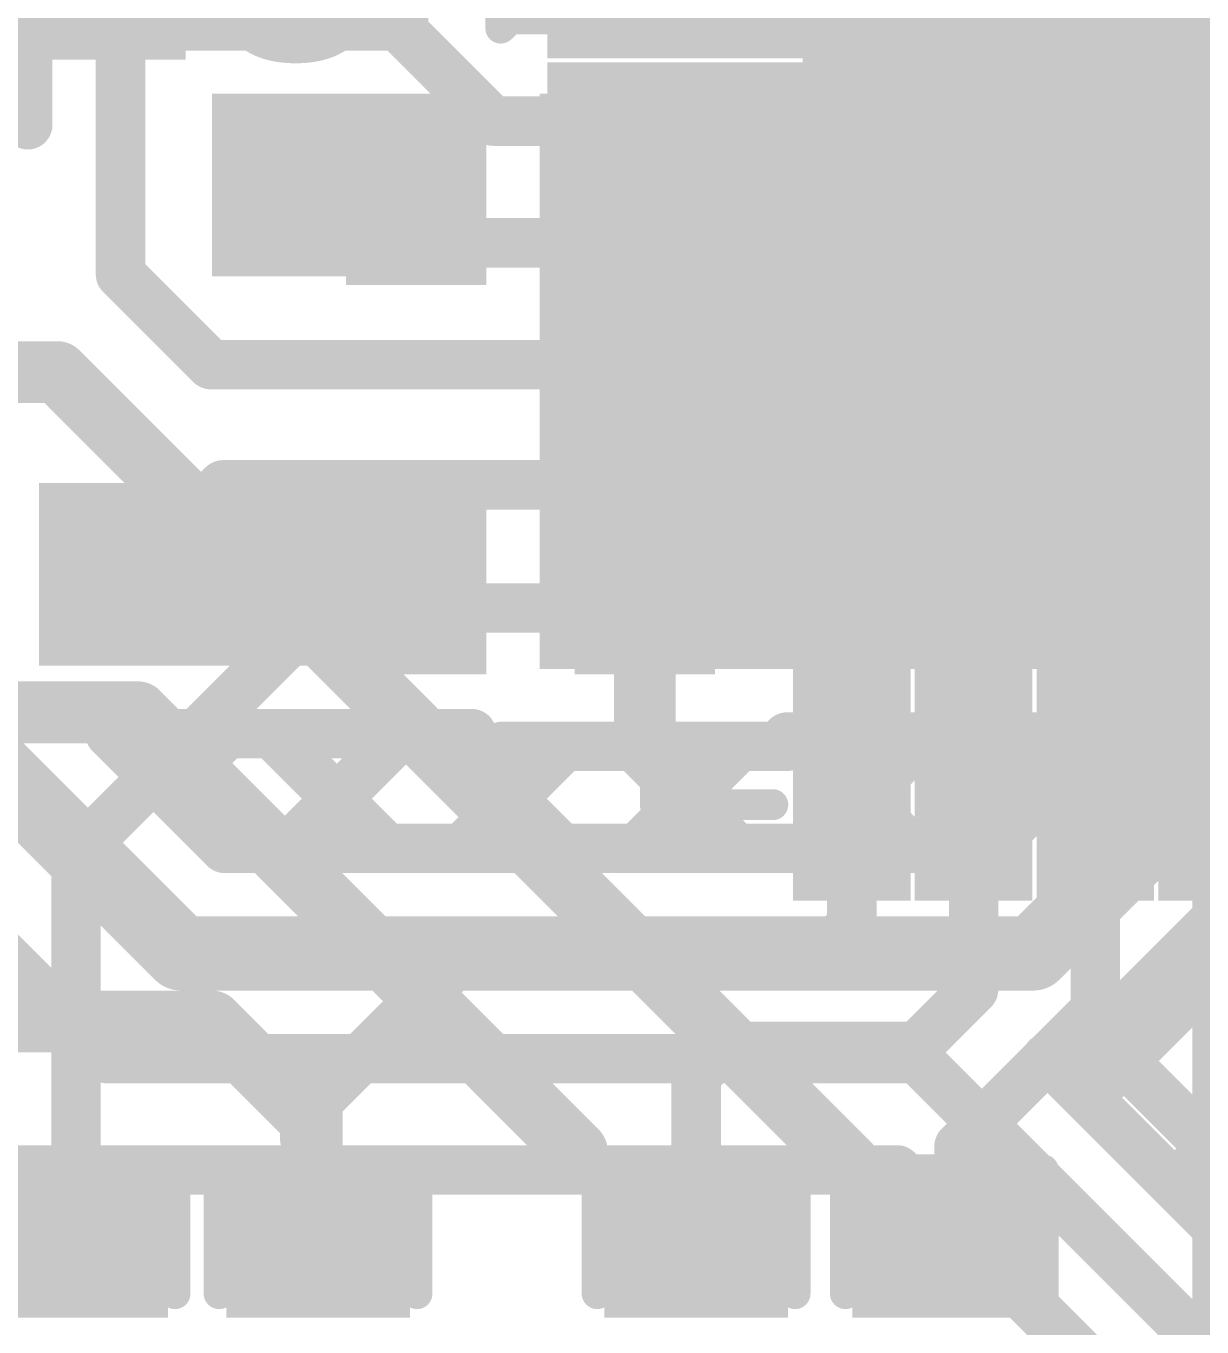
# Model space of a CAD drawing. Header units: millimetres. Extents: x -0.57 to 2.98, y -0.65 to 2.86.
# Drawn here: x 1.6389 to 1.8291, y 1.1156 to 1.326 of the extents above; entities that cross this region are included whole.
import ezdxf

# ---------------------------------------------------------------- set-up
doc = ezdxf.new("R2010")
doc.units = ezdxf.units.MM
doc.header["$MEASUREMENT"] = 0
for name, color, linetype in [('BottomLayer', 5, 'Continuous'), ('BottomPaste', 16, 'Continuous'), ('BottomSolder', 6, 'Continuous'), ('Mechanical2', 216, 'Continuous'), ('TopLayer', 1, 'Continuous'), ('TopOverlay', 2, 'Continuous'), ('TopPaste', 8, 'Continuous'), ('TopSolder', 216, 'Continuous'), ('ViaHoleLayer', 16, 'Continuous')]:
    doc.layers.add(name, color=color, linetype=linetype)
doc.styles.add('Arial', font='', dxfattribs={"height": 0.2})
doc.styles.get('Arial').set_extended_font_data('Arial')

# ---------------------------------------------------------------- blocks, each defined once
blk = doc.blocks.new('C___0402_56')
at = {"layer": 'TopLayer'}
for points in [[(-0.0275, -0.0125), (-0.0275, 0.0125), (-0.0095, 0.0125), (-0.0095, -0.0125)], [(0.0095, -0.0125), (0.0095, 0.0125), (0.0275, 0.0125), (0.0275, -0.0125)]]:
    blk.add_hatch(color=1, dxfattribs=at).paths.add_polyline_path(points)
at = {"layer": 'TopPaste'}
for points in [[(-0.0275, -0.0125), (-0.0275, 0.0125), (-0.0095, 0.0125), (-0.0095, -0.0125)], [(0.0095, -0.0125), (0.0095, 0.0125), (0.0275, 0.0125), (0.0275, -0.0125)]]:
    blk.add_hatch(color=8, dxfattribs=at).paths.add_polyline_path(points)
at = {"layer": 'TopSolder'}
for points in [[(-0.02986, -0.01486), (-0.02986, 0.01486), (-0.00714, 0.01486), (-0.00714, -0.01486)], [(0.00714, -0.01486), (0.00714, 0.01486), (0.02986, 0.01486), (0.02986, -0.01486)]]:
    blk.add_hatch(color=216, dxfattribs=at).paths.add_polyline_path(points)
at = {"layer": 'TopOverlay', "const_width": 0.005}
for points in [[(-0.031, 0.016), (-0.011, 0.016)], [(-0.031, 0.016), (-0.031, -0.016)], [(0.011, 0.016), (0.031, 0.016)], [(0.031, 0.016), (0.031, -0.016)], [(-0.031, -0.016), (-0.011, -0.016)], [(0.011, -0.016), (0.031, -0.016)]]:
    blk.add_lwpolyline(points, dxfattribs=at)
at = {"layer": 'TopOverlay', "const_width": 0.0025}
for points in [[(-0.03225, 0.016, 1), (-0.02975, 0.016, 1)], [(-0.03225, 0.016, 1), (-0.02975, 0.016, 1)], [(-0.01225, 0.016, 1), (-0.00975, 0.016, 1)], [(0.00975, 0.016, 1), (0.01225, 0.016, 1)], [(0.02975, 0.016, 1), (0.03225, 0.016, 1)], [(0.02975, 0.016, 1), (0.03225, 0.016, 1)], [(-0.03225, -0.016, 1), (-0.02975, -0.016, 1)], [(-0.03225, -0.016, 1), (-0.02975, -0.016, 1)], [(-0.01225, -0.016, 1), (-0.00975, -0.016, 1)], [(0.00975, -0.016, 1), (0.01225, -0.016, 1)], [(0.02975, -0.016, 1), (0.03225, -0.016, 1)], [(0.02975, -0.016, 1), (0.03225, -0.016, 1)]]:
    blk.add_lwpolyline(points, format="xyb", close=True, dxfattribs=at)
blk = doc.blocks.new('C___0402_57')
at = {"layer": 'TopLayer'}
for points in [[(-0.0275, -0.0125), (-0.0275, 0.0125), (-0.0095, 0.0125), (-0.0095, -0.0125)], [(0.0095, -0.0125), (0.0095, 0.0125), (0.0275, 0.0125), (0.0275, -0.0125)]]:
    blk.add_hatch(color=1, dxfattribs=at).paths.add_polyline_path(points)
at = {"layer": 'TopPaste'}
for points in [[(-0.0275, -0.0125), (-0.0275, 0.0125), (-0.0095, 0.0125), (-0.0095, -0.0125)], [(0.0095, -0.0125), (0.0095, 0.0125), (0.0275, 0.0125), (0.0275, -0.0125)]]:
    blk.add_hatch(color=8, dxfattribs=at).paths.add_polyline_path(points)
at = {"layer": 'TopSolder'}
for points in [[(-0.02986, -0.01486), (-0.02986, 0.01486), (-0.00714, 0.01486), (-0.00714, -0.01486)], [(0.00714, -0.01486), (0.00714, 0.01486), (0.02986, 0.01486), (0.02986, -0.01486)]]:
    blk.add_hatch(color=216, dxfattribs=at).paths.add_polyline_path(points)
at = {"layer": 'TopOverlay', "const_width": 0.005}
for points in [[(-0.031, 0.016), (-0.011, 0.016)], [(-0.031, 0.016), (-0.031, -0.016)], [(0.011, 0.016), (0.031, 0.016)], [(0.031, 0.016), (0.031, -0.016)], [(-0.031, -0.016), (-0.011, -0.016)], [(0.011, -0.016), (0.031, -0.016)]]:
    blk.add_lwpolyline(points, dxfattribs=at)
at = {"layer": 'TopOverlay', "const_width": 0.0025}
for points in [[(-0.03225, 0.016, 1), (-0.02975, 0.016, 1)], [(-0.03225, 0.016, 1), (-0.02975, 0.016, 1)], [(-0.01225, 0.016, 1), (-0.00975, 0.016, 1)], [(0.00975, 0.016, 1), (0.01225, 0.016, 1)], [(0.02975, 0.016, 1), (0.03225, 0.016, 1)], [(0.02975, 0.016, 1), (0.03225, 0.016, 1)], [(-0.03225, -0.016, 1), (-0.02975, -0.016, 1)], [(-0.03225, -0.016, 1), (-0.02975, -0.016, 1)], [(-0.01225, -0.016, 1), (-0.00975, -0.016, 1)], [(0.00975, -0.016, 1), (0.01225, -0.016, 1)], [(0.02975, -0.016, 1), (0.03225, -0.016, 1)], [(0.02975, -0.016, 1), (0.03225, -0.016, 1)]]:
    blk.add_lwpolyline(points, format="xyb", close=True, dxfattribs=at)
blk = doc.blocks.new('C___0402_60')
at = {"layer": 'TopLayer'}
for points in [[(-0.0275, -0.0125), (-0.0275, 0.0125), (-0.0095, 0.0125), (-0.0095, -0.0125)], [(0.0095, -0.0125), (0.0095, 0.0125), (0.0275, 0.0125), (0.0275, -0.0125)]]:
    blk.add_hatch(color=1, dxfattribs=at).paths.add_polyline_path(points)
at = {"layer": 'TopPaste'}
for points in [[(-0.0275, -0.0125), (-0.0275, 0.0125), (-0.0095, 0.0125), (-0.0095, -0.0125)], [(0.0095, -0.0125), (0.0095, 0.0125), (0.0275, 0.0125), (0.0275, -0.0125)]]:
    blk.add_hatch(color=8, dxfattribs=at).paths.add_polyline_path(points)
at = {"layer": 'TopSolder'}
for points in [[(-0.02986, -0.01486), (-0.02986, 0.01486), (-0.00714, 0.01486), (-0.00714, -0.01486)], [(0.00714, -0.01486), (0.00714, 0.01486), (0.02986, 0.01486), (0.02986, -0.01486)]]:
    blk.add_hatch(color=216, dxfattribs=at).paths.add_polyline_path(points)
at = {"layer": 'TopOverlay', "const_width": 0.005}
for points in [[(-0.031, 0.016), (-0.011, 0.016)], [(-0.031, 0.016), (-0.031, -0.016)], [(0.011, 0.016), (0.031, 0.016)], [(0.031, 0.016), (0.031, -0.016)], [(-0.031, -0.016), (-0.011, -0.016)], [(0.011, -0.016), (0.031, -0.016)]]:
    blk.add_lwpolyline(points, dxfattribs=at)
at = {"layer": 'TopOverlay', "const_width": 0.0025}
for points in [[(-0.03225, 0.016, 1), (-0.02975, 0.016, 1)], [(-0.03225, 0.016, 1), (-0.02975, 0.016, 1)], [(-0.01225, 0.016, 1), (-0.00975, 0.016, 1)], [(0.00975, 0.016, 1), (0.01225, 0.016, 1)], [(0.02975, 0.016, 1), (0.03225, 0.016, 1)], [(0.02975, 0.016, 1), (0.03225, 0.016, 1)], [(-0.03225, -0.016, 1), (-0.02975, -0.016, 1)], [(-0.03225, -0.016, 1), (-0.02975, -0.016, 1)], [(-0.01225, -0.016, 1), (-0.00975, -0.016, 1)], [(0.00975, -0.016, 1), (0.01225, -0.016, 1)], [(0.02975, -0.016, 1), (0.03225, -0.016, 1)], [(0.02975, -0.016, 1), (0.03225, -0.016, 1)]]:
    blk.add_lwpolyline(points, format="xyb", close=True, dxfattribs=at)
blk = doc.blocks.new('C___0402_61')
at = {"layer": 'TopLayer'}
for points in [[(-0.0275, -0.0125), (-0.0275, 0.0125), (-0.0095, 0.0125), (-0.0095, -0.0125)], [(0.0095, -0.0125), (0.0095, 0.0125), (0.0275, 0.0125), (0.0275, -0.0125)]]:
    blk.add_hatch(color=1, dxfattribs=at).paths.add_polyline_path(points)
at = {"layer": 'TopPaste'}
for points in [[(-0.0275, -0.0125), (-0.0275, 0.0125), (-0.0095, 0.0125), (-0.0095, -0.0125)], [(0.0095, -0.0125), (0.0095, 0.0125), (0.0275, 0.0125), (0.0275, -0.0125)]]:
    blk.add_hatch(color=8, dxfattribs=at).paths.add_polyline_path(points)
at = {"layer": 'TopSolder'}
for points in [[(-0.02986, -0.01486), (-0.02986, 0.01486), (-0.00714, 0.01486), (-0.00714, -0.01486)], [(0.00714, -0.01486), (0.00714, 0.01486), (0.02986, 0.01486), (0.02986, -0.01486)]]:
    blk.add_hatch(color=216, dxfattribs=at).paths.add_polyline_path(points)
at = {"layer": 'TopOverlay', "const_width": 0.005}
for points in [[(-0.031, 0.016), (-0.011, 0.016)], [(-0.031, 0.016), (-0.031, -0.016)], [(0.011, 0.016), (0.031, 0.016)], [(0.031, 0.016), (0.031, -0.016)], [(-0.031, -0.016), (-0.011, -0.016)], [(0.011, -0.016), (0.031, -0.016)]]:
    blk.add_lwpolyline(points, dxfattribs=at)
at = {"layer": 'TopOverlay', "const_width": 0.0025}
for points in [[(-0.03225, 0.016, 1), (-0.02975, 0.016, 1)], [(-0.03225, 0.016, 1), (-0.02975, 0.016, 1)], [(-0.01225, 0.016, 1), (-0.00975, 0.016, 1)], [(0.00975, 0.016, 1), (0.01225, 0.016, 1)], [(0.02975, 0.016, 1), (0.03225, 0.016, 1)], [(0.02975, 0.016, 1), (0.03225, 0.016, 1)], [(-0.03225, -0.016, 1), (-0.02975, -0.016, 1)], [(-0.03225, -0.016, 1), (-0.02975, -0.016, 1)], [(-0.01225, -0.016, 1), (-0.00975, -0.016, 1)], [(0.00975, -0.016, 1), (0.01225, -0.016, 1)], [(0.02975, -0.016, 1), (0.03225, -0.016, 1)], [(0.02975, -0.016, 1), (0.03225, -0.016, 1)]]:
    blk.add_lwpolyline(points, format="xyb", close=True, dxfattribs=at)
blk = doc.blocks.new('24_WQFN__4X4__92')
at = {"layer": 'TopLayer'}
for points in [[(-0.05472, 0.05906), (-0.05472, 0.09252), (-0.0437, 0.09252), (-0.0437, 0.05906)], [(-0.03504, 0.05906), (-0.03504, 0.09252), (-0.02402, 0.09252), (-0.02402, 0.05906)], [(-0.01535, 0.05906), (-0.01535, 0.09252), (-0.00433, 0.09252), (-0.00433, 0.05906)], [(0.00433, 0.05906), (0.00433, 0.09252), (0.01535, 0.09252), (0.01535, 0.05906)], [(0.02402, 0.05906), (0.02402, 0.09252), (0.03504, 0.09252), (0.03504, 0.05906)], [(0.0437, 0.05906), (0.0437, 0.09252), (0.05472, 0.09252), (0.05472, 0.05906)], [(-0.09449, 0.05472), (-0.06102, 0.05472), (-0.06102, 0.0437), (-0.09449, 0.0437)], [(0.06102, 0.05472), (0.09449, 0.05472), (0.09449, 0.0437), (0.06102, 0.0437)], [(-0.05315, 0.05315), (0.05315, 0.05315), (0.05315, -0.05315), (-0.05315, -0.05315)], [(-0.09449, 0.03504), (-0.06102, 0.03504), (-0.06102, 0.02402), (-0.09449, 0.02402)], [(0.06102, 0.03504), (0.09449, 0.03504), (0.09449, 0.02402), (0.06102, 0.02402)], [(-0.09449, 0.01535), (-0.06102, 0.01535), (-0.06102, 0.00433), (-0.09449, 0.00433)], [(0.06102, 0.01535), (0.09449, 0.01535), (0.09449, 0.00433), (0.06102, 0.00433)], [(-0.09449, -0.00433), (-0.06102, -0.00433), (-0.06102, -0.01535), (-0.09449, -0.01535)], [(0.06102, -0.00433), (0.09449, -0.00433), (0.09449, -0.01535), (0.06102, -0.01535)], [(-0.09449, -0.02402), (-0.06102, -0.02402), (-0.06102, -0.03504), (-0.09449, -0.03504)], [(0.06102, -0.02402), (0.09449, -0.02402), (0.09449, -0.03504), (0.06102, -0.03504)], [(-0.06102, -0.05472), (-0.09449, -0.05472), (-0.09449, -0.0437), (-0.06102, -0.0437)], [(0.06102, -0.0437), (0.09449, -0.0437), (0.09449, -0.05472), (0.06102, -0.05472)], [(-0.0437, -0.05906), (-0.0437, -0.09252), (-0.05472, -0.09252), (-0.05472, -0.05906)], [(-0.02402, -0.05906), (-0.02402, -0.09252), (-0.03504, -0.09252), (-0.03504, -0.05906)], [(-0.00433, -0.05906), (-0.00433, -0.09252), (-0.01535, -0.09252), (-0.01535, -0.05906)], [(0.01535, -0.05906), (0.01535, -0.09252), (0.00433, -0.09252), (0.00433, -0.05906)], [(0.03504, -0.05906), (0.03504, -0.09252), (0.02402, -0.09252), (0.02402, -0.05906)], [(0.05472, -0.05906), (0.05472, -0.09252), (0.0437, -0.09252), (0.0437, -0.05906)]]:
    blk.add_hatch(color=1, dxfattribs=at).paths.add_polyline_path(points)
at = {"layer": 'TopPaste'}
for points in [[(-0.05472, 0.05906), (-0.05472, 0.09252), (-0.0437, 0.09252), (-0.0437, 0.05906)], [(-0.03504, 0.05906), (-0.03504, 0.09252), (-0.02402, 0.09252), (-0.02402, 0.05906)], [(-0.01535, 0.05906), (-0.01535, 0.09252), (-0.00433, 0.09252), (-0.00433, 0.05906)], [(0.00433, 0.05906), (0.00433, 0.09252), (0.01535, 0.09252), (0.01535, 0.05906)], [(0.02402, 0.05906), (0.02402, 0.09252), (0.03504, 0.09252), (0.03504, 0.05906)], [(0.0437, 0.05906), (0.0437, 0.09252), (0.05472, 0.09252), (0.05472, 0.05906)], [(-0.09449, 0.05472), (-0.06102, 0.05472), (-0.06102, 0.0437), (-0.09449, 0.0437)], [(0.06102, 0.05472), (0.09449, 0.05472), (0.09449, 0.0437), (0.06102, 0.0437)], [(-0.05315, 0.05315), (0.05315, 0.05315), (0.05315, -0.05315), (-0.05315, -0.05315)], [(-0.09449, 0.03504), (-0.06102, 0.03504), (-0.06102, 0.02402), (-0.09449, 0.02402)], [(0.06102, 0.03504), (0.09449, 0.03504), (0.09449, 0.02402), (0.06102, 0.02402)], [(-0.09449, 0.01535), (-0.06102, 0.01535), (-0.06102, 0.00433), (-0.09449, 0.00433)], [(0.06102, 0.01535), (0.09449, 0.01535), (0.09449, 0.00433), (0.06102, 0.00433)], [(-0.09449, -0.00433), (-0.06102, -0.00433), (-0.06102, -0.01535), (-0.09449, -0.01535)], [(0.06102, -0.00433), (0.09449, -0.00433), (0.09449, -0.01535), (0.06102, -0.01535)], [(-0.09449, -0.02402), (-0.06102, -0.02402), (-0.06102, -0.03504), (-0.09449, -0.03504)], [(0.06102, -0.02402), (0.09449, -0.02402), (0.09449, -0.03504), (0.06102, -0.03504)], [(-0.06102, -0.05472), (-0.09449, -0.05472), (-0.09449, -0.0437), (-0.06102, -0.0437)], [(0.06102, -0.0437), (0.09449, -0.0437), (0.09449, -0.05472), (0.06102, -0.05472)], [(-0.0437, -0.05906), (-0.0437, -0.09252), (-0.05472, -0.09252), (-0.05472, -0.05906)], [(-0.02402, -0.05906), (-0.02402, -0.09252), (-0.03504, -0.09252), (-0.03504, -0.05906)], [(-0.00433, -0.05906), (-0.00433, -0.09252), (-0.01535, -0.09252), (-0.01535, -0.05906)], [(0.01535, -0.05906), (0.01535, -0.09252), (0.00433, -0.09252), (0.00433, -0.05906)], [(0.03504, -0.05906), (0.03504, -0.09252), (0.02402, -0.09252), (0.02402, -0.05906)], [(0.05472, -0.05906), (0.05472, -0.09252), (0.0437, -0.09252), (0.0437, -0.05906)]]:
    blk.add_hatch(color=8, dxfattribs=at).paths.add_polyline_path(points)
at = {"layer": 'TopSolder'}
for points in [[(-0.05872, 0.05506), (-0.05872, 0.09652), (-0.0397, 0.09652), (-0.0397, 0.05506)], [(-0.03904, 0.05506), (-0.03904, 0.09652), (-0.02002, 0.09652), (-0.02002, 0.05506)], [(-0.01935, 0.05506), (-0.01935, 0.09652), (-0.00033, 0.09652), (-0.00033, 0.05506)], [(0.00033, 0.05506), (0.00033, 0.09652), (0.01935, 0.09652), (0.01935, 0.05506)], [(0.02002, 0.05506), (0.02002, 0.09652), (0.03904, 0.09652), (0.03904, 0.05506)], [(0.0397, 0.05506), (0.0397, 0.09652), (0.05872, 0.09652), (0.05872, 0.05506)], [(-0.09849, 0.05872), (-0.05702, 0.05872), (-0.05702, 0.0397), (-0.09849, 0.0397)], [(-0.05715, 0.05715), (0.05715, 0.05715), (0.05715, -0.05715), (-0.05715, -0.05715)], [(0.05702, 0.05872), (0.09849, 0.05872), (0.09849, 0.0397), (0.05702, 0.0397)], [(-0.09849, 0.03904), (-0.05702, 0.03904), (-0.05702, 0.02002), (-0.09849, 0.02002)], [(0.05702, 0.03904), (0.09849, 0.03904), (0.09849, 0.02002), (0.05702, 0.02002)], [(-0.09849, 0.01935), (-0.05702, 0.01935), (-0.05702, 0.00033), (-0.09849, 0.00033)], [(0.05702, 0.01935), (0.09849, 0.01935), (0.09849, 0.00033), (0.05702, 0.00033)], [(-0.09849, -0.00033), (-0.05702, -0.00033), (-0.05702, -0.01935), (-0.09849, -0.01935)], [(0.05702, -0.00033), (0.09849, -0.00033), (0.09849, -0.01935), (0.05702, -0.01935)], [(-0.09849, -0.02002), (-0.05702, -0.02002), (-0.05702, -0.03904), (-0.09849, -0.03904)], [(0.05702, -0.02002), (0.09849, -0.02002), (0.09849, -0.03904), (0.05702, -0.03904)], [(-0.05702, -0.05872), (-0.09849, -0.05872), (-0.09849, -0.0397), (-0.05702, -0.0397)], [(0.05702, -0.0397), (0.09849, -0.0397), (0.09849, -0.05872), (0.05702, -0.05872)], [(-0.0397, -0.05506), (-0.0397, -0.09652), (-0.05872, -0.09652), (-0.05872, -0.05506)], [(-0.02002, -0.05506), (-0.02002, -0.09652), (-0.03904, -0.09652), (-0.03904, -0.05506)], [(-0.00033, -0.05506), (-0.00033, -0.09652), (-0.01935, -0.09652), (-0.01935, -0.05506)], [(0.01935, -0.05506), (0.01935, -0.09652), (0.00033, -0.09652), (0.00033, -0.05506)], [(0.03904, -0.05506), (0.03904, -0.09652), (0.02002, -0.09652), (0.02002, -0.05506)], [(0.05872, -0.05506), (0.05872, -0.09652), (0.0397, -0.09652), (0.0397, -0.05506)]]:
    blk.add_hatch(color=216, dxfattribs=at).paths.add_polyline_path(points)
at = {"layer": 'TopOverlay', "const_width": 0.005}
for points in [[(-0.081, 0.063), (-0.081, 0.081)], [(-0.081, 0.081), (-0.062, 0.081)], [(0.062, 0.081), (0.081, 0.081)], [(0.081, 0.063), (0.081, 0.081)], [(-0.106, 0.05457), (-0.101, 0.04957)], [(-0.106, 0.04457), (-0.106, 0.05457)], [(-0.106, 0.04457), (-0.101, 0.04957)], [(-0.081, -0.081), (-0.081, -0.063)], [(0.081, -0.081), (0.081, -0.063)], [(-0.081, -0.081), (-0.062, -0.081)], [(0.062, -0.081), (0.081, -0.081)]]:
    blk.add_lwpolyline(points, dxfattribs=at)
at = {"layer": 'TopOverlay', "const_width": 0.0025}
for points in [[(-0.08225, 0.081, 1), (-0.07975, 0.081, 1)], [(-0.08225, 0.081, 1), (-0.07975, 0.081, 1)], [(-0.06325, 0.081, 1), (-0.06075, 0.081, 1)], [(0.06075, 0.081, 1), (0.06325, 0.081, 1)], [(0.07975, 0.081, 1), (0.08225, 0.081, 1)], [(0.07975, 0.081, 1), (0.08225, 0.081, 1)], [(-0.08225, 0.063, 1), (-0.07975, 0.063, 1)], [(0.07975, 0.063, 1), (0.08225, 0.063, 1)], [(-0.10725, 0.05457, 1), (-0.10475, 0.05457, 1)], [(-0.10725, 0.05457, 1), (-0.10475, 0.05457, 1)], [(-0.10225, 0.04957, 1), (-0.09975, 0.04957, 1)], [(-0.10225, 0.04957, 1), (-0.09975, 0.04957, 1)], [(-0.10725, 0.04457, 1), (-0.10475, 0.04457, 1)], [(-0.10725, 0.04457, 1), (-0.10475, 0.04457, 1)], [(-0.08225, -0.063, 1), (-0.07975, -0.063, 1)], [(0.07975, -0.063, 1), (0.08225, -0.063, 1)], [(-0.08225, -0.081, 1), (-0.07975, -0.081, 1)], [(-0.08225, -0.081, 1), (-0.07975, -0.081, 1)], [(-0.06325, -0.081, 1), (-0.06075, -0.081, 1)], [(0.06075, -0.081, 1), (0.06325, -0.081, 1)], [(0.07975, -0.081, 1), (0.08225, -0.081, 1)], [(0.07975, -0.081, 1), (0.08225, -0.081, 1)]]:
    blk.add_lwpolyline(points, format="xyb", close=True, dxfattribs=at)
blk = doc.blocks.new('CAP_0402_B_193')
at = {"layer": 'BottomLayer'}
for points in [[(-0.0095, 0.0125), (-0.0095, -0.0125), (-0.0275, -0.0125), (-0.0275, 0.0125)], [(0.0275, 0.0125), (0.0275, -0.0125), (0.0095, -0.0125), (0.0095, 0.0125)]]:
    blk.add_hatch(color=5, dxfattribs=at).paths.add_polyline_path(points)
at = {"layer": 'BottomPaste'}
for points in [[(-0.0095, 0.0125), (-0.0095, -0.0125), (-0.0275, -0.0125), (-0.0275, 0.0125)], [(0.0275, 0.0125), (0.0275, -0.0125), (0.0095, -0.0125), (0.0095, 0.0125)]]:
    blk.add_hatch(color=16, dxfattribs=at).paths.add_polyline_path(points)
at = {"layer": 'BottomSolder'}
for points in [[(-0.00714, 0.01486), (-0.00714, -0.01486), (-0.02986, -0.01486), (-0.02986, 0.01486)], [(0.02986, 0.01486), (0.02986, -0.01486), (0.00714, -0.01486), (0.00714, 0.01486)]]:
    blk.add_hatch(color=6, dxfattribs=at).paths.add_polyline_path(points)
blk = doc.blocks.new('CAP_0603_B_196')
at = {"layer": 'BottomLayer'}
for points in [[(-0.045, -0.0175), (-0.045, 0.0175), (-0.015, 0.0175), (-0.015, -0.0175)], [(0.015, -0.0175), (0.015, 0.0175), (0.045, 0.0175), (0.045, -0.0175)]]:
    blk.add_hatch(color=5, dxfattribs=at).paths.add_polyline_path(points)
at = {"layer": 'BottomPaste'}
for points in [[(-0.045, -0.0175), (-0.045, 0.0175), (-0.015, 0.0175), (-0.015, -0.0175)], [(0.015, -0.0175), (0.015, 0.0175), (0.045, 0.0175), (0.045, -0.0175)]]:
    blk.add_hatch(color=16, dxfattribs=at).paths.add_polyline_path(points)
at = {"layer": 'BottomSolder'}
for points in [[(-0.04736, -0.01986), (-0.04736, 0.01986), (-0.01264, 0.01986), (-0.01264, -0.01986)], [(0.01264, -0.01986), (0.01264, 0.01986), (0.04736, 0.01986), (0.04736, -0.01986)]]:
    blk.add_hatch(color=6, dxfattribs=at).paths.add_polyline_path(points)
blk = doc.blocks.new('CAP_0603_B_197')
at = {"layer": 'BottomLayer'}
for points in [[(-0.045, -0.0175), (-0.045, 0.0175), (-0.015, 0.0175), (-0.015, -0.0175)], [(0.015, -0.0175), (0.015, 0.0175), (0.045, 0.0175), (0.045, -0.0175)]]:
    blk.add_hatch(color=5, dxfattribs=at).paths.add_polyline_path(points)
at = {"layer": 'BottomPaste'}
for points in [[(-0.045, -0.0175), (-0.045, 0.0175), (-0.015, 0.0175), (-0.015, -0.0175)], [(0.015, -0.0175), (0.015, 0.0175), (0.045, 0.0175), (0.045, -0.0175)]]:
    blk.add_hatch(color=16, dxfattribs=at).paths.add_polyline_path(points)
at = {"layer": 'BottomSolder'}
for points in [[(-0.04736, -0.01986), (-0.04736, 0.01986), (-0.01264, 0.01986), (-0.01264, -0.01986)], [(0.01264, -0.01986), (0.01264, 0.01986), (0.04736, 0.01986), (0.04736, -0.01986)]]:
    blk.add_hatch(color=6, dxfattribs=at).paths.add_polyline_path(points)
blk = doc.blocks.new('CAP_0603_B_200')
at = {"layer": 'BottomLayer'}
for points in [[(-0.045, -0.0175), (-0.045, 0.0175), (-0.015, 0.0175), (-0.015, -0.0175)], [(0.015, -0.0175), (0.015, 0.0175), (0.045, 0.0175), (0.045, -0.0175)]]:
    blk.add_hatch(color=5, dxfattribs=at).paths.add_polyline_path(points)
at = {"layer": 'BottomPaste'}
for points in [[(-0.045, -0.0175), (-0.045, 0.0175), (-0.015, 0.0175), (-0.015, -0.0175)], [(0.015, -0.0175), (0.015, 0.0175), (0.045, 0.0175), (0.045, -0.0175)]]:
    blk.add_hatch(color=16, dxfattribs=at).paths.add_polyline_path(points)
at = {"layer": 'BottomSolder'}
for points in [[(-0.04736, -0.01986), (-0.04736, 0.01986), (-0.01264, 0.01986), (-0.01264, -0.01986)], [(0.01264, -0.01986), (0.01264, 0.01986), (0.04736, 0.01986), (0.04736, -0.01986)]]:
    blk.add_hatch(color=6, dxfattribs=at).paths.add_polyline_path(points)
blk = doc.blocks.new('CAP_0402_B_201')
at = {"layer": 'BottomLayer'}
for points in [[(-0.0095, 0.0125), (-0.0095, -0.0125), (-0.0275, -0.0125), (-0.0275, 0.0125)], [(0.0275, 0.0125), (0.0275, -0.0125), (0.0095, -0.0125), (0.0095, 0.0125)]]:
    blk.add_hatch(color=5, dxfattribs=at).paths.add_polyline_path(points)
at = {"layer": 'BottomPaste'}
for points in [[(-0.0095, 0.0125), (-0.0095, -0.0125), (-0.0275, -0.0125), (-0.0275, 0.0125)], [(0.0275, 0.0125), (0.0275, -0.0125), (0.0095, -0.0125), (0.0095, 0.0125)]]:
    blk.add_hatch(color=16, dxfattribs=at).paths.add_polyline_path(points)
at = {"layer": 'BottomSolder'}
for points in [[(-0.00714, 0.01486), (-0.00714, -0.01486), (-0.02986, -0.01486), (-0.02986, 0.01486)], [(0.02986, 0.01486), (0.02986, -0.01486), (0.00714, -0.01486), (0.00714, 0.01486)]]:
    blk.add_hatch(color=6, dxfattribs=at).paths.add_polyline_path(points)

msp = doc.modelspace()

# ---------------------------------------------------------------- hatches: boundary and pattern name
at = {"layer": 'BottomLayer'}
for points in [[(1.621, 1.322), (1.704, 1.322), (1.704, 1.358), (1.621, 1.358)], [(1.71619, 1.325), (1.90069, 1.325), (1.90069, 1.35685), (1.71619, 1.35685)], [(1.669, 1.2855), (1.712, 1.2855), (1.712, 1.315), (1.669, 1.315)], [(1.722, 1.222), (1.803, 1.222), (1.803, 1.315), (1.722, 1.315)], [(1.79, 1.288), (1.86, 1.288), (1.86, 1.315), (1.79, 1.315)], [(1.641, 1.22255), (1.712, 1.22255), (1.712, 1.25205), (1.641, 1.25205)]]:
    msp.add_hatch(color=5, dxfattribs=at).paths.add_polyline_path(points)
h = msp.add_hatch(color=5, dxfattribs=at)
edge = h.paths.add_edge_path()
edge.add_arc((1.682, 1.3015), 0.01181, 0, 360)
h = msp.add_hatch(color=5, dxfattribs=at)
edge = h.paths.add_edge_path()
edge.add_arc((1.79, 1.3), 0.01181, 0, 360)
h = msp.add_hatch(color=5, dxfattribs=at)
edge = h.paths.add_edge_path()
edge.add_arc((1.817, 1.3), 0.01181, 0, 360)
h = msp.add_hatch(color=5, dxfattribs=at)
edge = h.paths.add_edge_path()
edge.add_arc((1.79, 1.271), 0.01181, 0, 360)
h = msp.add_hatch(color=5, dxfattribs=at)
edge = h.paths.add_edge_path()
edge.add_arc((1.79, 1.244), 0.01181, 0, 360)
h = msp.add_hatch(color=5, dxfattribs=at)
edge = h.paths.add_edge_path()
edge.add_arc((1.654, 1.235), 0.01181, 0, 360)
at = {"layer": 'BottomSolder'}
h = msp.add_hatch(color=6, dxfattribs=at)
edge = h.paths.add_edge_path()
edge.add_arc((1.682, 1.3015), 0.00791, 0, 360)
h = msp.add_hatch(color=6, dxfattribs=at)
edge = h.paths.add_edge_path()
edge.add_arc((1.79, 1.3), 0.00791, 0, 360)
h = msp.add_hatch(color=6, dxfattribs=at)
edge = h.paths.add_edge_path()
edge.add_arc((1.817, 1.3), 0.00791, 0, 360)
h = msp.add_hatch(color=6, dxfattribs=at)
edge = h.paths.add_edge_path()
edge.add_arc((1.79, 1.271), 0.00791, 0, 360)
h = msp.add_hatch(color=6, dxfattribs=at)
edge = h.paths.add_edge_path()
edge.add_arc((1.79, 1.244), 0.00791, 0, 360)
h = msp.add_hatch(color=6, dxfattribs=at)
edge = h.paths.add_edge_path()
edge.add_arc((1.654, 1.235), 0.00791, 0, 360)
at = {"layer": 'TopLayer'}
for points in [[(1.724, 1.325), (1.759, 1.325), (1.759, 1.356), (1.724, 1.356)], [(1.82753, 1.116), (1.86353, 1.116), (1.86353, 1.14), (1.82753, 1.14)]]:
    msp.add_hatch(color=1, dxfattribs=at).paths.add_polyline_path(points)
h = msp.add_hatch(color=1, dxfattribs=at)
edge = h.paths.add_edge_path()
edge.add_arc((1.682, 1.3015), 0.01181, 0, 360)
h = msp.add_hatch(color=1, dxfattribs=at)
edge = h.paths.add_edge_path()
edge.add_arc((1.79, 1.3), 0.01181, 0, 360)
h = msp.add_hatch(color=1, dxfattribs=at)
edge = h.paths.add_edge_path()
edge.add_arc((1.817, 1.3), 0.01181, 0, 360)
h = msp.add_hatch(color=1, dxfattribs=at)
edge = h.paths.add_edge_path()
edge.add_arc((1.79, 1.271), 0.01181, 0, 360)
h = msp.add_hatch(color=1, dxfattribs=at)
edge = h.paths.add_edge_path()
edge.add_arc((1.79, 1.244), 0.01181, 0, 360)
h = msp.add_hatch(color=1, dxfattribs=at)
edge = h.paths.add_edge_path()
edge.add_arc((1.654, 1.235), 0.01181, 0, 360)
at = {"layer": 'TopSolder'}
h = msp.add_hatch(color=216, dxfattribs=at)
edge = h.paths.add_edge_path()
edge.add_arc((1.682, 1.3015), 0.00791, 0, 360)
h = msp.add_hatch(color=216, dxfattribs=at)
edge = h.paths.add_edge_path()
edge.add_arc((1.79, 1.3), 0.00791, 0, 360)
h = msp.add_hatch(color=216, dxfattribs=at)
edge = h.paths.add_edge_path()
edge.add_arc((1.817, 1.3), 0.00791, 0, 360)
h = msp.add_hatch(color=216, dxfattribs=at)
edge = h.paths.add_edge_path()
edge.add_arc((1.79, 1.271), 0.00791, 0, 360)
h = msp.add_hatch(color=216, dxfattribs=at)
edge = h.paths.add_edge_path()
edge.add_arc((1.79, 1.244), 0.00791, 0, 360)
h = msp.add_hatch(color=216, dxfattribs=at)
edge = h.paths.add_edge_path()
edge.add_arc((1.654, 1.235), 0.00791, 0, 360)
at = {"layer": 'ViaHoleLayer'}
h = msp.add_hatch(color=16, dxfattribs=at)
edge = h.paths.add_edge_path()
edge.add_arc((1.682, 1.3015), 0.00591, 0, 360)
h = msp.add_hatch(color=16, dxfattribs=at)
edge = h.paths.add_edge_path()
edge.add_arc((1.79, 1.3), 0.00591, 0, 360)
h = msp.add_hatch(color=16, dxfattribs=at)
edge = h.paths.add_edge_path()
edge.add_arc((1.817, 1.3), 0.00591, 0, 360)
h = msp.add_hatch(color=16, dxfattribs=at)
edge = h.paths.add_edge_path()
edge.add_arc((1.79, 1.271), 0.00591, 0, 360)
h = msp.add_hatch(color=16, dxfattribs=at)
edge = h.paths.add_edge_path()
edge.add_arc((1.79, 1.244), 0.00591, 0, 360)
h = msp.add_hatch(color=16, dxfattribs=at)
edge = h.paths.add_edge_path()
edge.add_arc((1.654, 1.235), 0.00591, 0, 360)

# ---------------------------------------------------------------- linework, layer by layer
at = {"layer": 'BottomLayer'}
for points, const_width in [([(1.817, 1.27819), (1.817, 1.3)], 0.01), ([(1.814, 1.25735), (1.83321, 1.27655)], 0.008), ([(1.823, 1.24231), (1.85469, 1.274)], 0.012), ([(1.79, 1.271), (1.81181, 1.271)], 0.01), ([(1.81577, 1.27243), (1.82243, 1.26578)], 0.008), ([(1.823, 1.19721), (1.823, 1.24231)], 0.012), ([(1.739, 1.2135), (1.739, 1.236)], 0.01), ([(1.81054, 1.15267), (1.88086, 1.223)], 0.008), ([(1.627, 1.213), (1.664, 1.176)], 0.012), ([(1.65249, 1.21155), (1.711, 1.21155)], 0.008), ([(1.65249, 1.21155), (1.67104, 1.193)], 0.008), ([(1.66196, 1.20208), (1.67142, 1.21155)], 0.008), ([(1.67867, 1.21155), (1.69721, 1.193)], 0.008), ([(1.68116, 1.193), (1.69971, 1.21155)], 0.008), ([(1.70695, 1.21155), (1.7255, 1.193)], 0.008), ([(1.762, 1.211), (1.806, 1.211)], 0.008), ([(1.76407, 1.211), (1.78207, 1.193)], 0.008), ([(1.76601, 1.193), (1.78401, 1.211)], 0.008), ([(1.79235, 1.211), (1.80255, 1.2008)], 0.008), ([(1.806, 1.20425), (1.806, 1.211)], 0.008), ([(1.82468, 1.13853), (1.89773, 1.21158)], 0.008), ([(1.603, 1.208), (1.652, 1.159)], 0.008), ([(1.70944, 1.193), (1.72594, 1.2095)], 0.008), ([(1.716, 1.2095), (1.762, 1.2095)], 0.008), ([(1.73728, 1.2095), (1.75378, 1.193)], 0.008), ([(1.73773, 1.193), (1.75423, 1.2095)], 0.008), ([(1.7943, 1.193), (1.806, 1.2047)], 0.008), ([(1.79475, 1.193), (1.806, 1.20425)], 0.008), ([(1.80179, 1.176), (1.823, 1.19721)], 0.012), ([(1.67104, 1.193), (1.79475, 1.193)], 0.008), ([(1.81383, 1.164), (1.835, 1.18517)], 0.008), ([(1.664, 1.176), (1.80179, 1.176)], 0.012), ([(1.82659, 1.17676), (2.04262, 0.96074)], 0.008), ([(1.81237, 1.1627), (2.04262, 0.93245)], 0.008), ([(1.652, 1.159), (1.783, 1.159)], 0.008), ([(1.783, 1.159), (1.832, 1.11)], 0.008), ([(1.80406, 1.15915), (1.8426, 1.12061)], 0.008), ([(1.628, 1.141), (1.77979, 1.141)], 0.008), ([(1.77979, 1.141), (1.81636, 1.10443)], 0.008)]:
    msp.add_lwpolyline(points, dxfattribs=dict(at, const_width=const_width))
for points, const_width in [([(1.8145, 1.3, 1), (1.8195, 1.3, 1)], 0.005), ([(1.8145, 1.27819, 1), (1.8195, 1.27819, 1)], 0.005), ([(1.82671, 1.277, 1), (1.83071, 1.277, 1)], 0.004), ([(1.81361, 1.27423, 1), (1.81761, 1.27423, 1)], 0.004), ([(1.7875, 1.271, 1), (1.7925, 1.271, 1)], 0.005), ([(1.80931, 1.271, 1), (1.81431, 1.271, 1)], 0.005), ([(1.81377, 1.27243, 1), (1.81777, 1.27243, 1)], 0.004), ([(1.81381, 1.271, 1), (1.81781, 1.271, 1)], 0.004), ([(1.82043, 1.26578, 1), (1.82443, 1.26578, 1)], 0.004), ([(1.812, 1.2615, 1), (1.816, 1.2615, 1)], 0.004), ([(1.812, 1.25735, 1), (1.816, 1.25735, 1)], 0.004), ([(1.82, 1.24231, 1), (1.826, 1.24231, 1)], 0.006), ([(1.82, 1.24231, 1), (1.826, 1.24231, 1)], 0.006), ([(1.7365, 1.236, 1), (1.7415, 1.236, 1)], 0.005), ([(1.7365, 1.2135, 1), (1.7415, 1.2135, 1)], 0.005), ([(1.65049, 1.21155, 1), (1.65449, 1.21155, 1)], 0.004), ([(1.65049, 1.21155, 1), (1.65449, 1.21155, 1)], 0.004), ([(1.66942, 1.21155, 1), (1.67342, 1.21155, 1)], 0.004), ([(1.67667, 1.21155, 1), (1.68067, 1.21155, 1)], 0.004), ([(1.69771, 1.21155, 1), (1.70171, 1.21155, 1)], 0.004), ([(1.70495, 1.21155, 1), (1.70895, 1.21155, 1)], 0.004), ([(1.709, 1.21155, 1), (1.713, 1.21155, 1)], 0.004), ([(1.76, 1.211, 1), (1.764, 1.211, 1)], 0.004), ([(1.76207, 1.211, 1), (1.76607, 1.211, 1)], 0.004), ([(1.78201, 1.211, 1), (1.78601, 1.211, 1)], 0.004), ([(1.79035, 1.211, 1), (1.79435, 1.211, 1)], 0.004), ([(1.804, 1.211, 1), (1.808, 1.211, 1)], 0.004), ([(1.804, 1.211, 1), (1.808, 1.211, 1)], 0.004), ([(1.714, 1.2095, 1), (1.718, 1.2095, 1)], 0.004), ([(1.72394, 1.2095, 1), (1.72794, 1.2095, 1)], 0.004), ([(1.73528, 1.2095, 1), (1.73928, 1.2095, 1)], 0.004), ([(1.75223, 1.2095, 1), (1.75623, 1.2095, 1)], 0.004), ([(1.76, 1.2095, 1), (1.764, 1.2095, 1)], 0.004), ([(1.804, 1.2047, 1), (1.808, 1.2047, 1)], 0.004), ([(1.804, 1.20425, 1), (1.808, 1.20425, 1)], 0.004), ([(1.804, 1.20425, 1), (1.808, 1.20425, 1)], 0.004), ([(1.65996, 1.20208, 1), (1.66396, 1.20208, 1)], 0.004), ([(1.80055, 1.2008, 1), (1.80455, 1.2008, 1)], 0.004), ([(1.82, 1.19721, 1), (1.826, 1.19721, 1)], 0.006), ([(1.82, 1.19721, 1), (1.826, 1.19721, 1)], 0.006), ([(1.66904, 1.193, 1), (1.67304, 1.193, 1)], 0.004), ([(1.66904, 1.193, 1), (1.67304, 1.193, 1)], 0.004), ([(1.67916, 1.193, 1), (1.68316, 1.193, 1)], 0.004), ([(1.69521, 1.193, 1), (1.69921, 1.193, 1)], 0.004), ([(1.70744, 1.193, 1), (1.71144, 1.193, 1)], 0.004), ([(1.7235, 1.193, 1), (1.7275, 1.193, 1)], 0.004), ([(1.73573, 1.193, 1), (1.73973, 1.193, 1)], 0.004), ([(1.75178, 1.193, 1), (1.75578, 1.193, 1)], 0.004), ([(1.76401, 1.193, 1), (1.76801, 1.193, 1)], 0.004), ([(1.78007, 1.193, 1), (1.78407, 1.193, 1)], 0.004), ([(1.7923, 1.193, 1), (1.7963, 1.193, 1)], 0.004), ([(1.79275, 1.193, 1), (1.79675, 1.193, 1)], 0.004), ([(1.79275, 1.193, 1), (1.79675, 1.193, 1)], 0.004), ([(1.661, 1.176, 1), (1.667, 1.176, 1)], 0.006), ([(1.661, 1.176, 1), (1.667, 1.176, 1)], 0.006), ([(1.79879, 1.176, 1), (1.80479, 1.176, 1)], 0.006), ([(1.79879, 1.176, 1), (1.80479, 1.176, 1)], 0.006), ([(1.82459, 1.17676, 1), (1.82859, 1.17676, 1)], 0.004), ([(1.81181, 1.16398, 1), (1.81581, 1.16398, 1)], 0.004), ([(1.81183, 1.164, 1), (1.81583, 1.164, 1)], 0.004), ([(1.81183, 1.164, 1), (1.81583, 1.164, 1)], 0.004), ([(1.81037, 1.1627, 1), (1.81437, 1.1627, 1)], 0.004), ([(1.65, 1.159, 1), (1.654, 1.159, 1)], 0.004), ([(1.65, 1.159, 1), (1.654, 1.159, 1)], 0.004), ([(1.781, 1.159, 1), (1.785, 1.159, 1)], 0.004), ([(1.781, 1.159, 1), (1.785, 1.159, 1)], 0.004), ([(1.80206, 1.15915, 1), (1.80606, 1.15915, 1)], 0.004), ([(1.80206, 1.15915, 1), (1.80606, 1.15915, 1)], 0.004), ([(1.80206, 1.15915, 1), (1.80606, 1.15915, 1)], 0.004), ([(1.80854, 1.15267, 1), (1.81254, 1.15267, 1)], 0.004), ([(1.77779, 1.141, 1), (1.78179, 1.141, 1)], 0.004), ([(1.77779, 1.141, 1), (1.78179, 1.141, 1)], 0.004), ([(1.82268, 1.13853, 1), (1.82668, 1.13853, 1)], 0.004)]:
    msp.add_lwpolyline(points, format="xyb", close=True, dxfattribs=dict(at, const_width=const_width))
at = {"layer": 'BottomLayer', "const_width": 0.008}
for points in [[(1.82871, 1.277, -0.132005), (1.81561, 1.27423)], [(1.81581, 1.271, -0.094487), (1.814, 1.2615)], [(1.81383, 1.164, -0.164684), (1.80406, 1.15915)], [(1.81381, 1.16398, -0.164275), (1.80406, 1.15915)]]:
    msp.add_lwpolyline(points, format="xyb", dxfattribs=at)
at = {"layer": 'Mechanical2', "const_width": 0.01}
msp.add_lwpolyline([(1.75783, 2.80917, -6.230382), (0.64896, 2.81029)], format="xyb", dxfattribs=at)
at = {"layer": 'TopLayer', "const_width": 0.008}
for points in [[(1.63919, 1.31), (1.63919, 1.36331)], [(1.65419, 1.28581), (1.65419, 1.36331)], [(1.685, 1.34), (1.71441, 1.31059)], [(1.61467, 1.33452), (1.63919, 1.31)], [(1.63382, 1.31537), (1.63919, 1.32073)], [(1.71441, 1.31059), (1.74394, 1.31059)], [(1.684, 1.303), (1.6844, 1.303)], [(1.6844, 1.303), (1.6965, 1.2909)], [(1.6965, 1.2909), (1.74394, 1.2909)], [(1.65419, 1.28581), (1.66878, 1.27122)], [(1.81185, 1.27122), (1.82169, 1.28106)], [(1.82169, 1.27569), (1.82169, 1.28106)], [(1.82169, 1.27931), (1.82169, 1.28106)], [(1.82169, 1.27931), (1.86, 1.241)], [(1.79, 1.244), (1.82169, 1.27569)], [(1.66878, 1.27122), (1.81185, 1.27122)], [(1.654, 1.235), (1.67077, 1.25177)], [(1.67077, 1.25177), (1.7437, 1.25177)], [(1.7437, 1.25177), (1.74394, 1.25153)], [(1.647, 1.192), (1.68685, 1.23185)], [(1.68685, 1.23185), (1.74394, 1.23185)], [(1.77248, 1.18069), (1.77248, 1.20527)], [(1.79216, 1.17016), (1.79216, 1.20527)], [(1.81185, 1.16685), (1.81185, 1.20527)], [(1.83153, 1.13253), (1.83153, 1.20527)], [(1.647, 1.1285), (1.647, 1.192)], [(1.76779, 1.176), (1.77248, 1.18069)], [(1.68614, 1.15214), (1.71, 1.176)], [(1.71, 1.176), (1.76779, 1.176)], [(1.783, 1.161), (1.79216, 1.17016)], [(1.78981, 1.14481), (1.81185, 1.16685)], [(1.74729, 1.15631), (1.75197, 1.161)], [(1.75197, 1.161), (1.783, 1.161)], [(1.74729, 1.1285), (1.74729, 1.15631)], [(1.68614, 1.1285), (1.68614, 1.15214)], [(1.78981, 1.12989), (1.78981, 1.14481)], [(1.78843, 1.1285), (1.78981, 1.12989)]]:
    msp.add_lwpolyline(points, dxfattribs=at)
at = {"layer": 'TopLayer', "const_width": 0.004}
for points in [[(1.63719, 1.32073, 1), (1.64119, 1.32073, 1)], [(1.63719, 1.31, 1), (1.64119, 1.31, 1)], [(1.63719, 1.31, 1), (1.64119, 1.31, 1)], [(1.71241, 1.31059, 1), (1.71641, 1.31059, 1)], [(1.71241, 1.31059, 1), (1.71641, 1.31059, 1)], [(1.74194, 1.31059, 1), (1.74594, 1.31059, 1)], [(1.682, 1.303, 1), (1.686, 1.303, 1)], [(1.6824, 1.303, 1), (1.6864, 1.303, 1)], [(1.6824, 1.303, 1), (1.6864, 1.303, 1)], [(1.6945, 1.2909, 1), (1.6985, 1.2909, 1)], [(1.6945, 1.2909, 1), (1.6985, 1.2909, 1)], [(1.74194, 1.2909, 1), (1.74594, 1.2909, 1)], [(1.65219, 1.28581, 1), (1.65619, 1.28581, 1)], [(1.65219, 1.28581, 1), (1.65619, 1.28581, 1)], [(1.81969, 1.28106, 1), (1.82369, 1.28106, 1)], [(1.81969, 1.28106, 1), (1.82369, 1.28106, 1)], [(1.81969, 1.28106, 1), (1.82369, 1.28106, 1)], [(1.81969, 1.27931, 1), (1.82369, 1.27931, 1)], [(1.81969, 1.27931, 1), (1.82369, 1.27931, 1)], [(1.81969, 1.27569, 1), (1.82369, 1.27569, 1)], [(1.81969, 1.27569, 1), (1.82369, 1.27569, 1)], [(1.66678, 1.27122, 1), (1.67078, 1.27122, 1)], [(1.66678, 1.27122, 1), (1.67078, 1.27122, 1)], [(1.80985, 1.27122, 1), (1.81385, 1.27122, 1)], [(1.80985, 1.27122, 1), (1.81385, 1.27122, 1)], [(1.66877, 1.25177, 1), (1.67277, 1.25177, 1)], [(1.66877, 1.25177, 1), (1.67277, 1.25177, 1)], [(1.7417, 1.25177, 1), (1.7457, 1.25177, 1)], [(1.7417, 1.25177, 1), (1.7457, 1.25177, 1)], [(1.74194, 1.25153, 1), (1.74594, 1.25153, 1)], [(1.788, 1.244, 1), (1.792, 1.244, 1)], [(1.652, 1.235, 1), (1.656, 1.235, 1)], [(1.68485, 1.23185, 1), (1.68885, 1.23185, 1)], [(1.68485, 1.23185, 1), (1.68885, 1.23185, 1)], [(1.74194, 1.23185, 1), (1.74594, 1.23185, 1)], [(1.77048, 1.20527, 1), (1.77448, 1.20527, 1)], [(1.79016, 1.20527, 1), (1.79416, 1.20527, 1)], [(1.80985, 1.20527, 1), (1.81385, 1.20527, 1)], [(1.82953, 1.20527, 1), (1.83353, 1.20527, 1)], [(1.645, 1.192, 1), (1.649, 1.192, 1)], [(1.645, 1.192, 1), (1.649, 1.192, 1)], [(1.77048, 1.18069, 1), (1.77448, 1.18069, 1)], [(1.77048, 1.18069, 1), (1.77448, 1.18069, 1)], [(1.708, 1.176, 1), (1.712, 1.176, 1)], [(1.708, 1.176, 1), (1.712, 1.176, 1)], [(1.76579, 1.176, 1), (1.76979, 1.176, 1)], [(1.76579, 1.176, 1), (1.76979, 1.176, 1)], [(1.79016, 1.17016, 1), (1.79416, 1.17016, 1)], [(1.79016, 1.17016, 1), (1.79416, 1.17016, 1)], [(1.80985, 1.16685, 1), (1.81385, 1.16685, 1)], [(1.80985, 1.16685, 1), (1.81385, 1.16685, 1)], [(1.74997, 1.161, 1), (1.75397, 1.161, 1)], [(1.74997, 1.161, 1), (1.75397, 1.161, 1)], [(1.781, 1.161, 1), (1.785, 1.161, 1)], [(1.781, 1.161, 1), (1.785, 1.161, 1)], [(1.74529, 1.15631, 1), (1.74929, 1.15631, 1)], [(1.74529, 1.15631, 1), (1.74929, 1.15631, 1)], [(1.68414, 1.15214, 1), (1.68814, 1.15214, 1)], [(1.68414, 1.15214, 1), (1.68814, 1.15214, 1)], [(1.78781, 1.14481, 1), (1.79181, 1.14481, 1)], [(1.78781, 1.14481, 1), (1.79181, 1.14481, 1)], [(1.82953, 1.13253, 1), (1.83353, 1.13253, 1)], [(1.78781, 1.12989, 1), (1.79181, 1.12989, 1)], [(1.78781, 1.12989, 1), (1.79181, 1.12989, 1)], [(1.645, 1.1285, 1), (1.649, 1.1285, 1)], [(1.68414, 1.1285, 1), (1.68814, 1.1285, 1)], [(1.74529, 1.1285, 1), (1.74929, 1.1285, 1)], [(1.78643, 1.1285, 1), (1.79043, 1.1285, 1)]]:
    msp.add_lwpolyline(points, format="xyb", close=True, dxfattribs=at)
at = {"layer": 'TopOverlay', "const_width": 0.01}
for points in [[(1.628, 1.27), (1.644, 1.27)], [(1.644, 1.27), (1.772, 1.142)], [(1.629, 1.215), (1.657, 1.215)], [(1.657, 1.215), (1.728, 1.144)], [(1.63, 1.165), (1.669, 1.165)], [(1.669, 1.165), (1.685, 1.149)], [(1.685, 1.146), (1.685, 1.149)]]:
    msp.add_lwpolyline(points, dxfattribs=at)
at = {"layer": 'TopOverlay', "const_width": 0.005}
for points in [[(1.6415, 1.27, 1), (1.6465, 1.27, 1)], [(1.6415, 1.27, 1), (1.6465, 1.27, 1)], [(1.6545, 1.215, 1), (1.6595, 1.215, 1)], [(1.6545, 1.215, 1), (1.6595, 1.215, 1)], [(1.6665, 1.165, 1), (1.6715, 1.165, 1)], [(1.6665, 1.165, 1), (1.6715, 1.165, 1)], [(1.6825, 1.149, 1), (1.6875, 1.149, 1)], [(1.6825, 1.149, 1), (1.6875, 1.149, 1)], [(1.6825, 1.146, 1), (1.6875, 1.146, 1)], [(1.7255, 1.144, 1), (1.7305, 1.144, 1)], [(1.7695, 1.142, 1), (1.7745, 1.142, 1)]]:
    msp.add_lwpolyline(points, format="xyb", close=True, dxfattribs=at)

# ---------------------------------------------------------------- block references
for name, p, rotation in [('CAP_0603_B_196', (1.684, 1.372), 90), ('CAP_0603_B_197', (1.734, 1.372), 270), ('CAP_0603_B_200', (1.784, 1.372), 270), ('CAP_0402_B_193', (1.7205, 1.236), 180), ('C___0402_61', (1.647, 1.11), 90), ('C___0402_60', (1.68614, 1.11), 90), ('C___0402_57', (1.74729, 1.11), 90), ('C___0402_56', (1.78743, 1.11), 90)]:
    msp.add_blockref(name, p, dxfattribs=dict(rotation=rotation))
for name, p in [('24_WQFN__4X4__92', (1.82169, 1.28106)), ('CAP_0402_B_201', (1.7205, 1.29895))]:
    msp.add_blockref(name, p)

# ---------------------------------------------------------------- texts
at = {"layer": 'TopOverlay', "style": 'Arial'}
msp.add_text('U15', height=0.04, dxfattribs=at).set_placement((1.59602, 1.32051))

doc.saveas('drawing.dxf')
